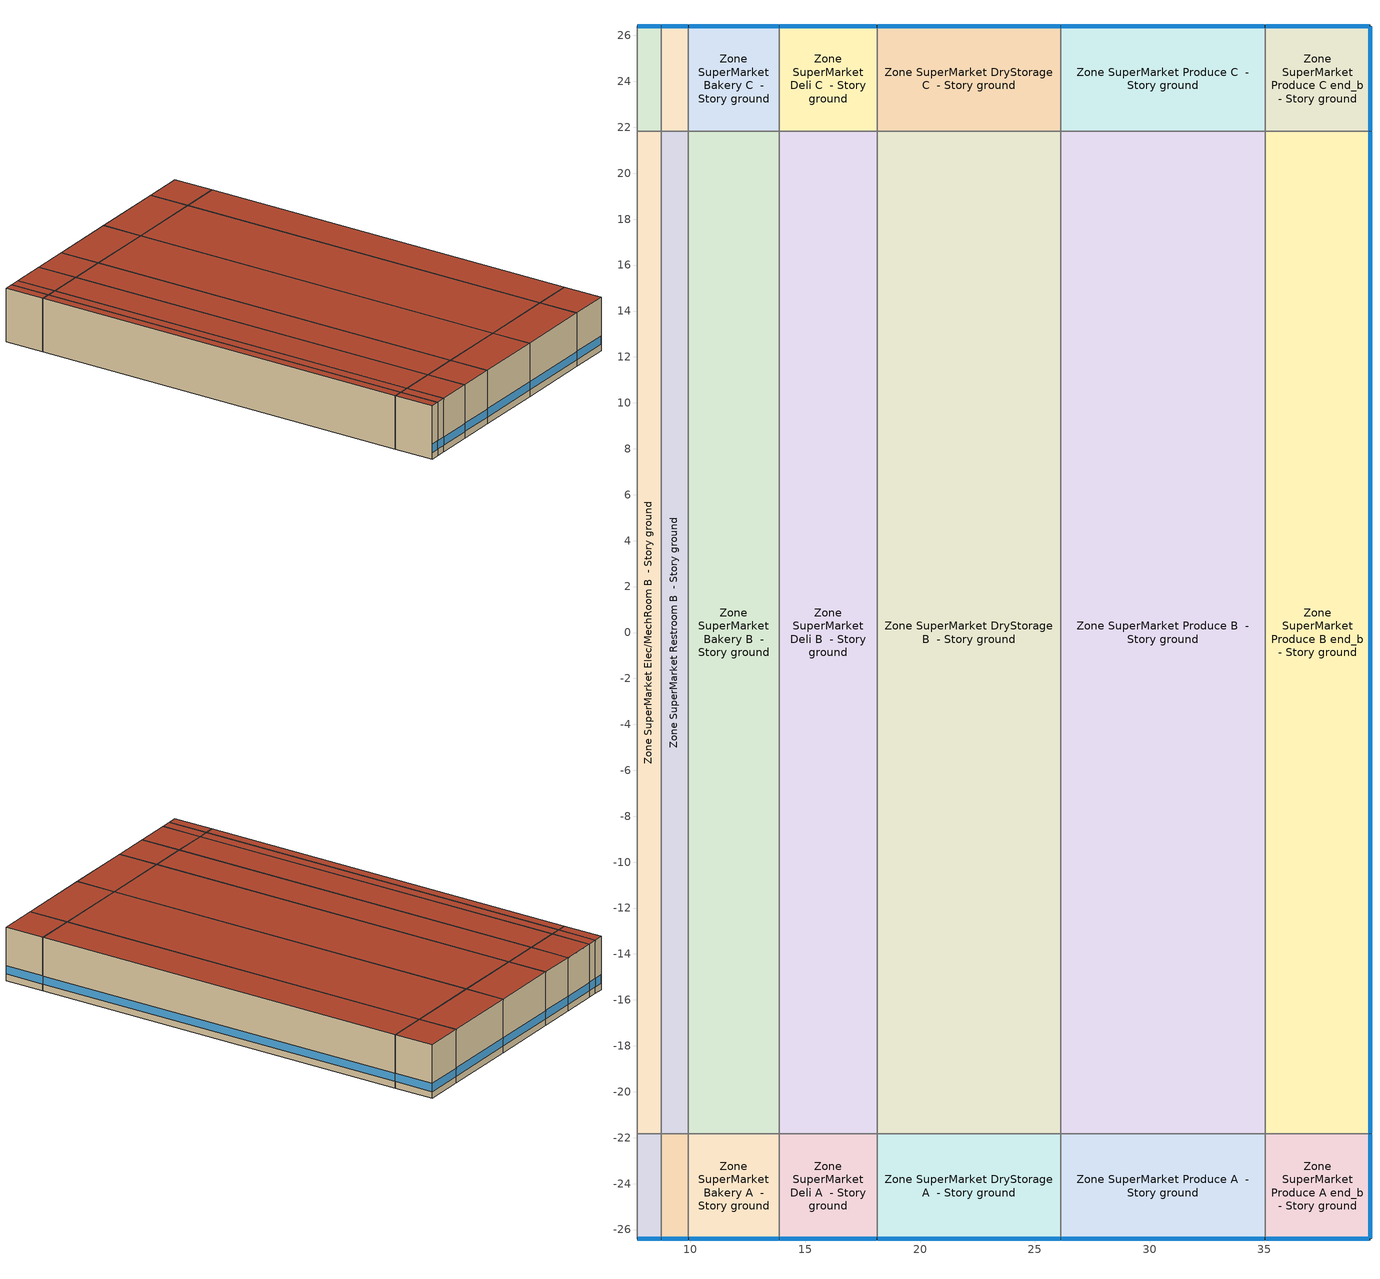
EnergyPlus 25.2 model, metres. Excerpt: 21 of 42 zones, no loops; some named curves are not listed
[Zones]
Zone SuperMarket Bakery A  - Story ground
 floor ground (Foundation F 0.9W/m*K Perim 3.96m Area 18.1m2): 9.91,-26.4 9.91,-21.82 13.87,-21.82 13.87,-26.4 z0
 wall outside (Typical Insulated Exterior Mass Wall R-11.11): 9.91,-26.4 13.87,-26.4 z0:6.1
 wall to Zone SuperMarket Restroom A  - Story ground (Typical Interior Wall): 9.91,-21.82 9.91,-26.4 z0:6.1
 wall to Zone SuperMarket Bakery B  - Story ground (Typical Interior Wall): 13.87,-21.82 9.91,-21.82 z0:6.1
 wall to Zone SuperMarket Deli A  - Story ground (Typical Interior Wall): 13.87,-26.4 13.87,-21.82 z0:6.1
 window (U 0.36 SHGC 0.38 Simple Glazing): 9.94,-26.4 13.85,-26.4 z0.76:1.69
 roof outside (Typical IEAD Roof R-31.25): 13.87,-26.4 13.87,-21.82 9.91,-21.82 9.91,-26.4 z6.1
Zone SuperMarket Bakery B  - Story ground
 floor ground (Foundation F 0.9W/m*K Perim 0.0m Area 172.83m2): 9.91,-21.82 9.91,21.82 13.87,21.82 13.87,-21.82 z0
 wall to Zone SuperMarket Restroom B  - Story ground (Typical Interior Wall): 9.91,21.82 9.91,-21.82 z0:6.1
 wall to Zone SuperMarket Bakery C  - Story ground (Typical Interior Wall): 13.87,21.82 9.91,21.82 z0:6.1
 wall to Zone SuperMarket Deli B  - Story ground (Typical Interior Wall): 13.87,-21.82 13.87,21.82 z0:6.1
 roof outside (Typical IEAD Roof R-31.25): 13.87,-21.82 13.87,21.82 9.91,21.82 9.91,-21.82 z6.1
Zone SuperMarket Bakery C  - Story ground
 floor ground (Foundation F 0.9W/m*K Perim 3.96m Area 18.1m2): 9.91,21.82 9.91,26.4 13.87,26.4 13.87,21.82 z0
 wall outside (Typical Insulated Exterior Mass Wall R-11.11): 13.87,26.4 9.91,26.4 z0:6.1
 wall to Zone SuperMarket Restroom C  - Story ground (Typical Interior Wall): 9.91,26.4 9.91,21.82 z0:6.1
 wall to Zone SuperMarket Deli C  - Story ground (Typical Interior Wall): 13.87,21.82 13.87,26.4 z0:6.1
 window (U 0.36 SHGC 0.38 Simple Glazing): 13.85,26.4 9.94,26.4 z0.76:1.69
 roof outside (Typical IEAD Roof R-31.25): 13.87,21.82 13.87,26.4 9.91,26.4 9.91,21.82 z6.1
Zone SuperMarket Deli A  - Story ground
 floor ground (Foundation F 0.9W/m*K Perim 4.25m Area 19.44m2): 13.87,-26.4 13.87,-21.82 18.13,-21.82 18.13,-26.4 z0
 wall outside (Typical Insulated Exterior Mass Wall R-11.11): 13.87,-26.4 18.13,-26.4 z0:6.1
 wall to Zone SuperMarket Deli B  - Story ground (Typical Interior Wall): 18.13,-21.82 13.87,-21.82 z0:6.1
 wall to Zone SuperMarket DryStorage A  - Story ground (Typical Interior Wall): 18.13,-26.4 18.13,-21.82 z0:6.1
 window (U 0.36 SHGC 0.38 Simple Glazing): 13.9,-26.4 18.1,-26.4 z0.76:1.69
 roof outside (Typical IEAD Roof R-31.25): 18.13,-26.4 18.13,-21.82 13.87,-21.82 13.87,-26.4 z6.1
Zone SuperMarket Deli B  - Story ground
 floor ground (Foundation F 0.9W/m*K Perim 0.0m Area 185.62m2): 13.87,-21.82 13.87,21.82 18.13,21.82 18.13,-21.82 z0
 wall to Zone SuperMarket Deli C  - Story ground (Typical Interior Wall): 18.13,21.82 13.87,21.82 z0:6.1
 wall to Zone SuperMarket DryStorage B  - Story ground (Typical Interior Wall): 18.13,-21.82 18.13,21.82 z0:6.1
 roof outside (Typical IEAD Roof R-31.25): 18.13,-21.82 18.13,21.82 13.87,21.82 13.87,-21.82 z6.1
Zone SuperMarket Deli C  - Story ground
 floor ground (Foundation F 0.9W/m*K Perim 4.25m Area 19.44m2): 13.87,21.82 13.87,26.4 18.13,26.4 18.13,21.82 z0
 wall outside (Typical Insulated Exterior Mass Wall R-11.11): 18.13,26.4 13.87,26.4 z0:6.1
 wall to Zone SuperMarket DryStorage C  - Story ground (Typical Interior Wall): 18.13,21.82 18.13,26.4 z0:6.1
 window (U 0.36 SHGC 0.38 Simple Glazing): 18.1,26.4 13.9,26.4 z0.76:1.69
 roof outside (Typical IEAD Roof R-31.25): 18.13,21.82 18.13,26.4 13.87,26.4 13.87,21.82 z6.1
Zone SuperMarket DryStorage A  - Story ground
 floor ground (Foundation F 0.9W/m*K Perim 8.0m Area 36.57m2): 18.13,-26.4 18.13,-21.82 26.12,-21.82 26.12,-26.4 z0
 wall outside (Typical Insulated Exterior Mass Wall R-11.11): 18.13,-26.4 26.12,-26.4 z0:6.1
 wall to Zone SuperMarket DryStorage B  - Story ground (Typical Interior Wall): 26.12,-21.82 18.13,-21.82 z0:6.1
 wall to Zone SuperMarket Produce A  - Story ground (Typical Interior Wall): 26.12,-26.4 26.12,-21.82 z0:6.1
 window (U 0.36 SHGC 0.38 Simple Glazing): 18.15,-26.4 26.1,-26.4 z0.76:1.68
 roof outside (Typical IEAD Roof R-31.25): 26.12,-26.4 26.12,-21.82 18.13,-21.82 18.13,-26.4 z6.1
Zone SuperMarket DryStorage B  - Story ground
 floor ground (Foundation F 0.9W/m*K Perim 0.0m Area 349.11m2): 18.13,-21.82 18.13,21.82 26.12,21.82 26.12,-21.82 z0
 wall to Zone SuperMarket DryStorage C  - Story ground (Typical Interior Wall): 26.12,21.82 18.13,21.82 z0:6.1
 wall to Zone SuperMarket Produce B  - Story ground (Typical Interior Wall): 26.12,-21.82 26.12,21.82 z0:6.1
 roof outside (Typical IEAD Roof R-31.25): 26.12,-21.82 26.12,21.82 18.13,21.82 18.13,-21.82 z6.1
Zone SuperMarket DryStorage C  - Story ground
 floor ground (Foundation F 0.9W/m*K Perim 8.0m Area 36.57m2): 18.13,21.82 18.13,26.4 26.12,26.4 26.12,21.82 z0
 wall outside (Typical Insulated Exterior Mass Wall R-11.11): 26.12,26.4 18.13,26.4 z0:6.1
 wall to Zone SuperMarket Produce C  - Story ground (Typical Interior Wall): 26.12,21.82 26.12,26.4 z0:6.1
 window (U 0.36 SHGC 0.38 Simple Glazing): 26.1,26.4 18.15,26.4 z0.76:1.68
 roof outside (Typical IEAD Roof R-31.25): 26.12,21.82 26.12,26.4 18.13,26.4 18.13,21.82 z6.1
Zone SuperMarket Elec/MechRoom A  - Story ground
 floor ground (Foundation F 0.9W/m*K Perim 1.05m Area 4.82m2): 7.67,-26.4 7.67,-21.82 8.73,-21.82 8.73,-26.4 z0
 wall outside (Typical Insulated Exterior Mass Wall R-11.11): 7.67,-26.4 8.73,-26.4 z0:6.1
 wall to Zone SuperMarket Corridor A  - Story ground (Typical Interior Wall): 7.67,-21.82 7.67,-26.4 z0:6.1
 wall to Zone SuperMarket Elec/MechRoom B  - Story ground (Typical Interior Wall): 8.73,-21.82 7.67,-21.82 z0:6.1
 wall to Zone SuperMarket Restroom A  - Story ground (Typical Interior Wall): 8.73,-26.4 8.73,-21.82 z0:6.1
 window (U 0.36 SHGC 0.38 Simple Glazing): 7.7,-26.4 8.7,-26.4 z0.76:1.72
 roof outside (Typical IEAD Roof R-31.25): 8.73,-26.4 8.73,-21.82 7.67,-21.82 7.67,-26.4 z6.1
Zone SuperMarket Elec/MechRoom B  - Story ground
 floor ground (Foundation F 0.9W/m*K Perim 0.0m Area 45.97m2): 7.67,-21.82 7.67,21.82 8.73,21.82 8.73,-21.82 z0
 wall to Zone SuperMarket Corridor B  - Story ground (Typical Interior Wall): 7.67,21.82 7.67,-21.82 z0:6.1
 wall to Zone SuperMarket Elec/MechRoom C  - Story ground (Typical Interior Wall): 8.73,21.82 7.67,21.82 z0:6.1
 wall to Zone SuperMarket Restroom B  - Story ground (Typical Interior Wall): 8.73,-21.82 8.73,21.82 z0:6.1
 roof outside (Typical IEAD Roof R-31.25): 8.73,-21.82 8.73,21.82 7.67,21.82 7.67,-21.82 z6.1
Zone SuperMarket Elec/MechRoom C  - Story ground
 floor ground (Foundation F 0.9W/m*K Perim 1.05m Area 4.82m2): 7.67,21.82 7.67,26.4 8.73,26.4 8.73,21.82 z0
 wall outside (Typical Insulated Exterior Mass Wall R-11.11): 8.73,26.4 7.67,26.4 z0:6.1
 wall to Zone SuperMarket Corridor C  - Story ground (Typical Interior Wall): 7.67,26.4 7.67,21.82 z0:6.1
 wall to Zone SuperMarket Restroom C  - Story ground (Typical Interior Wall): 8.73,21.82 8.73,26.4 z0:6.1
 window (U 0.36 SHGC 0.38 Simple Glazing): 8.7,26.4 7.7,26.4 z0.76:1.72
 roof outside (Typical IEAD Roof R-31.25): 8.73,21.82 8.73,26.4 7.67,26.4 7.67,21.82 z6.1
Zone SuperMarket Produce A  - Story ground
 floor ground (Foundation F 0.9W/m*K Perim 8.9m Area 40.68m2): 26.12,-26.4 26.12,-21.82 35.02,-21.82 35.02,-26.4 z0
 wall outside (Typical Insulated Exterior Mass Wall R-11.11): 26.12,-26.4 35.02,-26.4 z0:6.1
 wall to Zone SuperMarket Produce B  - Story ground (Typical Interior Wall): 35.02,-21.82 26.12,-21.82 z0:6.1
 wall to Zone SuperMarket Produce A end_b - Story ground (Typical Interior Wall): 35.02,-26.4 35.02,-21.82 z0:6.1
 window (U 0.36 SHGC 0.38 Simple Glazing): 26.15,-26.4 35,-26.4 z0.76:1.68
 roof outside (Typical IEAD Roof R-31.25): 35.02,-26.4 35.02,-21.82 26.12,-21.82 26.12,-26.4 z6.1
Zone SuperMarket Produce A end_b - Story ground
 floor ground (Foundation F 0.9W/m*K Perim 9.14m Area 20.9m2): 35.02,-26.4 35.02,-21.82 39.59,-21.82 39.59,-26.4 z0
 wall outside (Typical Insulated Exterior Mass Wall R-11.11): 35.02,-26.4 39.59,-26.4 39.59,-21.82 z0:6.1
 wall to Zone SuperMarket Produce B end_b - Story ground (Typical Interior Wall): 39.59,-21.82 35.02,-21.82 z0:6.1
 window (U 0.36 SHGC 0.38 Simple Glazing): 35.05,-26.4 39.57,-26.4 / 39.59,-26.37 39.59,-21.85 z0.76:1.69
 roof outside (Typical IEAD Roof R-31.25): 39.59,-26.4 39.59,-21.82 35.02,-21.82 35.02,-26.4 z6.1
Zone SuperMarket Produce B  - Story ground
 floor ground (Foundation F 0.9W/m*K Perim 0.0m Area 388.39m2): 26.12,-21.82 26.12,21.82 35.02,21.82 35.02,-21.82 z0
 wall to Zone SuperMarket Produce C  - Story ground (Typical Interior Wall): 35.02,21.82 26.12,21.82 z0:6.1
 wall to Zone SuperMarket Produce B end_b - Story ground (Typical Interior Wall): 35.02,-21.82 35.02,21.82 z0:6.1
 roof outside (Typical IEAD Roof R-31.25): 35.02,-21.82 35.02,21.82 26.12,21.82 26.12,-21.82 z6.1
Zone SuperMarket Produce B end_b - Story ground
 floor ground (Foundation F 0.9W/m*K Perim 43.65m Area 199.56m2): 35.02,-21.82 35.02,21.82 39.59,21.82 39.59,-21.82 z0
 wall outside (Typical Insulated Exterior Mass Wall R-11.11): 39.59,-21.82 39.59,21.82 z0:6.1
 wall to Zone SuperMarket Produce C end_b - Story ground (Typical Interior Wall): 39.59,21.82 35.02,21.82 z0:6.1
 window (U 0.36 SHGC 0.38 Simple Glazing): 39.59,-21.8 39.59,21.8 z0.76:1.68
 roof outside (Typical IEAD Roof R-31.25): 39.59,-21.82 39.59,21.82 35.02,21.82 35.02,-21.82 z6.1
Zone SuperMarket Produce C  - Story ground
 floor ground (Foundation F 0.9W/m*K Perim 8.9m Area 40.68m2): 26.12,21.82 26.12,26.4 35.02,26.4 35.02,21.82 z0
 wall outside (Typical Insulated Exterior Mass Wall R-11.11): 35.02,26.4 26.12,26.4 z0:6.1
 wall to Zone SuperMarket Produce C end_b - Story ground (Typical Interior Wall): 35.02,21.82 35.02,26.4 z0:6.1
 window (U 0.36 SHGC 0.38 Simple Glazing): 35,26.4 26.15,26.4 z0.76:1.68
 roof outside (Typical IEAD Roof R-31.25): 35.02,21.82 35.02,26.4 26.12,26.4 26.12,21.82 z6.1
Zone SuperMarket Produce C end_b - Story ground
 floor ground (Foundation F 0.9W/m*K Perim 9.14m Area 20.9m2): 35.02,21.82 35.02,26.4 39.59,26.4 39.59,21.82 z0
 wall outside (Typical Insulated Exterior Mass Wall R-11.11): 39.59,21.82 39.59,26.4 35.02,26.4 z0:6.1
 window (U 0.36 SHGC 0.38 Simple Glazing): 39.59,21.85 39.59,26.37 / 39.57,26.4 35.05,26.4 z0.76:1.69
 roof outside (Typical IEAD Roof R-31.25): 39.59,21.82 39.59,26.4 35.02,26.4 35.02,21.82 z6.1
Zone SuperMarket Restroom A  - Story ground
 floor ground (Foundation F 0.9W/m*K Perim 1.19m Area 5.43m2): 8.73,-26.4 8.73,-21.82 9.91,-21.82 9.91,-26.4 z0
 wall outside (Typical Insulated Exterior Mass Wall R-11.11): 8.73,-26.4 9.91,-26.4 z0:6.1
 wall to Zone SuperMarket Restroom B  - Story ground (Typical Interior Wall): 9.91,-21.82 8.73,-21.82 z0:6.1
 window (U 0.36 SHGC 0.38 Simple Glazing): 8.75,-26.4 9.89,-26.4 z0.76:1.72
 roof outside (Typical IEAD Roof R-31.25): 9.91,-26.4 9.91,-21.82 8.73,-21.82 8.73,-26.4 z6.1
Zone SuperMarket Restroom B  - Story ground
 floor ground (Foundation F 0.9W/m*K Perim 0.0m Area 51.85m2): 8.73,-21.82 8.73,21.82 9.91,21.82 9.91,-21.82 z0
 wall to Zone SuperMarket Restroom C  - Story ground (Typical Interior Wall): 9.91,21.82 8.73,21.82 z0:6.1
 roof outside (Typical IEAD Roof R-31.25): 9.91,-21.82 9.91,21.82 8.73,21.82 8.73,-21.82 z6.1
Zone SuperMarket Restroom C  - Story ground
 floor ground (Foundation F 0.9W/m*K Perim 1.19m Area 5.43m2): 8.73,21.82 8.73,26.4 9.91,26.4 9.91,21.82 z0
 wall outside (Typical Insulated Exterior Mass Wall R-11.11): 9.91,26.4 8.73,26.4 z0:6.1
 window (U 0.36 SHGC 0.38 Simple Glazing): 9.89,26.4 8.75,26.4 z0.76:1.72
 roof outside (Typical IEAD Roof R-31.25): 9.91,21.82 9.91,26.4 8.73,26.4 8.73,21.82 z6.1
[Building]
90.1-2019|SuperMarket
[Site:Location]
Boston Logan IntL Arpt_MA_USA: Latitude {deg}=42.37; Longitude {deg}=-71.02; Time Zone {hr}=-5; Elevation {m}=6
[Site:GroundTemperature:FCfactorMethod]
January Ground Temperature {C}=12.2; February Ground Temperature {C}=6.3; March Ground Temperature {C}=2.2; April Ground Temperature {C}=-3; May Ground Temperature {C}=-0.5; June Ground Temperature {C}=3.8; July Ground Temperature {C}=8.6; August Ground Temperature {C}=14.9; September Ground Temperature {C}=18.9; October Ground Temperature {C}=23.4; November Ground Temperature {C}=21.7; December Ground Temperature {C}=18.1
[Site:WaterMainsTemperature]
Calculation Method=Correlation; Annual Average Outdoor Air Temperature {C}=10.55; Maximum Difference In Monthly Average Outdoor Air Temperatures {deltaC}=26.4; Temperature Multiplier=1; Temperature Offset {deltaC}=0
[SizingPeriod:DesignDay] Day of Month=21; Dry-Bulb Temperature Range Modifier Type=DefaultMultipliers; Humidity Condition Type=Wetbulb; Barometric Pressure {Pa}=101253; Rain Indicator=No; Snow Indicator=No; Daylight Saving Time Indicator=No; Begin Environment Reset Mode=FullResetAtBeginEnvironment
Name | Month | Day Type | Maximum Dry-Bulb Temperature {C} | Daily Dry-Bulb Temperature Range {deltaC} | Wetbulb or DewPoint at Maximum Dry-Bulb {C} | Wind Speed {m/s} | Wind Direction {deg} | Solar Model Indicator | ASHRAE Clear Sky Optical Depth for Beam Irradiance (taub) | ASHRAE Clear Sky Optical Depth for Diffuse Irradiance (taud) | Sky Clearness
Boston Logan IntL Arpt Ann Clg .4% Condns DB=>MWB 1 | 7 | SummerDesignDay | 32.7 | 8.4 | 22.9 | 6.3 | 270 | ASHRAETau | 0.488 | 1.95
Boston Logan IntL Arpt Ann Clg .4% Condns WB=>MDB 1 | 7 | SummerDesignDay | 30.2 | 8.4 | 24.6 | 6.3 | 270 | ASHRAETau | 0.488 | 1.95
Boston Logan IntL Arpt Ann Htg 99.6% Condns DB 1 | 1 | WinterDesignDay | -13.6 | 0 | -13.6 | 7.2 | 320 | ASHRAEClearSky |  |  | 0
[Material] Thermal Absorptance=0.9
Name | Roughness | Thickness {m} | Conductivity {W/m-K} | Density {kg/m3} | Specific Heat {J/kg-K} | Solar Absorptance | Visible Absorptance
1/2IN Gypsum | Smooth | 0.0127 | 0.16 | 784.9 | 830 | 0.4 | 0.4
1IN Stucco | Smooth | 0.0253 | 0.6918 | 1858 | 837 | 0.7 | 0.92
8IN CONCRETE HW RefBldg | Rough | 0.2032 | 1.311 | 2240 | 836.8 | 0.7 | 0.7
G01 13mm gypsum board | Smooth | 0.0127 | 0.160031 | 800.001 | 1090.73 | 0.7 | 0.5
Metal Roof Surface | Smooth | 0.0008 | 45.28 | 7824 | 500 | 0.7 | 0.7
Roof Membrane | VeryRough | 0.0095 | 0.16 | 1121.29 | 1460 | 0.7 | 0.7
Std Wood 6inch | MediumSmooth | 0.15 | 0.12 | 540 | 1210 | 0.7 | 0.7
[Material:NoMass] Roughness=Smooth; Thermal Absorptance=0.9; Solar Absorptance=0.7; Visible Absorptance=0.7
Name | Thermal Resistance {m2-K/W}
Typical Insulation R-30.13 | 5.30668
Typical Insulation R-8.72 | 1.53614
[WindowMaterial:SimpleGlazingSystem]
U 0.36 SHGC 0.38 Simple Glazing: U-Factor {W/m2-K}=2.04417; Solar Heat Gain Coefficient=0.38; Visible Transmittance=0.81
[Construction]
InteriorFurnishings: Std Wood 6inch
Typical IEAD Roof R-31.25: Roof Membrane, Typical Insulation R-30.13, Metal Roof Surface
Typical Insulated Exterior Mass Wall R-11.11: 1IN Stucco, 8IN CONCRETE HW RefBldg, Typical Insulation R-8.72, 1/2IN Gypsum
Typical Interior Wall: G01 13mm gypsum board, G01 13mm gypsum board
U 0.36 SHGC 0.38 Simple Glazing: U 0.36 SHGC 0.38 Simple Glazing
[Construction:FfactorGroundFloor] F-Factor {W/m-K}=0.899982
Name | Area {m2} | PerimeterExposed {m}
Foundation F 0.9W/m*K Perim 0.0m Area 172.83m2 | 172.826 | 0
Foundation F 0.9W/m*K Perim 0.0m Area 185.62m2 | 185.616 | 0
Foundation F 0.9W/m*K Perim 0.0m Area 349.11m2 | 349.109 | 0
Foundation F 0.9W/m*K Perim 0.0m Area 388.39m2 | 388.393 | 0
Foundation F 0.9W/m*K Perim 0.0m Area 45.97m2 | 45.9718 | 0
Foundation F 0.9W/m*K Perim 0.0m Area 51.85m2 | 51.8479 | 0
Foundation F 0.9W/m*K Perim 1.05m Area 4.82m2 | 4.81532 | 1.05322
Foundation F 0.9W/m*K Perim 1.19m Area 5.43m2 | 5.43081 | 1.18784
Foundation F 0.9W/m*K Perim 3.96m Area 18.1m2 | 18.1027 | 3.95947
Foundation F 0.9W/m*K Perim 4.25m Area 19.44m2 | 19.4423 | 4.25247
Foundation F 0.9W/m*K Perim 43.65m Area 199.56m2 | 199.563 | 43.6489
Foundation F 0.9W/m*K Perim 8.0m Area 36.57m2 | 36.5674 | 7.99813
Foundation F 0.9W/m*K Perim 8.9m Area 40.68m2 | 40.6822 | 8.89811
Foundation F 0.9W/m*K Perim 9.14m Area 20.9m2 | 20.9032 | 9.144
[Zone] Multiplier=1; Part of Total Floor Area=Yes
Zone SuperMarket Bakery A  - Story ground; Zone SuperMarket Bakery B  - Story ground; Zone SuperMarket Bakery C  - Story ground; Zone SuperMarket Deli A  - Story ground; Zone SuperMarket Deli B  - Story ground; Zone SuperMarket Deli C  - Story ground; Zone SuperMarket DryStorage A  - Story ground; Zone SuperMarket DryStorage B  - Story ground; Zone SuperMarket DryStorage C  - Story ground; Zone SuperMarket Elec/MechRoom A  - Story ground; Zone SuperMarket Elec/MechRoom B  - Story ground; Zone SuperMarket Elec/MechRoom C  - Story ground; Zone SuperMarket Produce A  - Story ground; Zone SuperMarket Produce A end_b - Story ground; Zone SuperMarket Produce B  - Story ground; Zone SuperMarket Produce B end_b - Story ground; Zone SuperMarket Produce C  - Story ground; Zone SuperMarket Produce C end_b - Story ground; Zone SuperMarket Restroom A  - Story ground; Zone SuperMarket Restroom B  - Story ground; Zone SuperMarket Restroom C  - Story ground
[Space]
Name | Zone | Space Type
SuperMarket Bakery A  - Story ground | Zone SuperMarket Bakery A  - Story ground | SuperMarket Bakery - 90.1-2019
SuperMarket Bakery B  - Story ground | Zone SuperMarket Bakery B  - Story ground | SuperMarket Bakery - 90.1-2019
SuperMarket Bakery C  - Story ground | Zone SuperMarket Bakery C  - Story ground | SuperMarket Bakery - 90.1-2019
SuperMarket Deli A  - Story ground | Zone SuperMarket Deli A  - Story ground | SuperMarket Deli - 90.1-2019
SuperMarket Deli B  - Story ground | Zone SuperMarket Deli B  - Story ground | SuperMarket Deli - 90.1-2019
SuperMarket Deli C  - Story ground | Zone SuperMarket Deli C  - Story ground | SuperMarket Deli - 90.1-2019
SuperMarket DryStorage A  - Story ground | Zone SuperMarket DryStorage A  - Story ground | SuperMarket DryStorage - 90.1-2019
SuperMarket DryStorage B  - Story ground | Zone SuperMarket DryStorage B  - Story ground | SuperMarket DryStorage - 90.1-2019
SuperMarket DryStorage C  - Story ground | Zone SuperMarket DryStorage C  - Story ground | SuperMarket DryStorage - 90.1-2019
SuperMarket Elec/MechRoom A  - Story ground | Zone SuperMarket Elec/MechRoom A  - Story ground | SuperMarket Elec/MechRoom - 90.1-2019
SuperMarket Elec/MechRoom B  - Story ground | Zone SuperMarket Elec/MechRoom B  - Story ground | SuperMarket Elec/MechRoom - 90.1-2019
SuperMarket Elec/MechRoom C  - Story ground | Zone SuperMarket Elec/MechRoom C  - Story ground | SuperMarket Elec/MechRoom - 90.1-2019
SuperMarket Produce A  - Story ground | Zone SuperMarket Produce A  - Story ground | SuperMarket Produce - 90.1-2019
SuperMarket Produce A end_b - Story ground | Zone SuperMarket Produce A end_b - Story ground | SuperMarket Produce - 90.1-2019
SuperMarket Produce B  - Story ground | Zone SuperMarket Produce B  - Story ground | SuperMarket Produce - 90.1-2019
SuperMarket Produce B end_b - Story ground | Zone SuperMarket Produce B end_b - Story ground | SuperMarket Produce - 90.1-2019
SuperMarket Produce C  - Story ground | Zone SuperMarket Produce C  - Story ground | SuperMarket Produce - 90.1-2019
SuperMarket Produce C end_b - Story ground | Zone SuperMarket Produce C end_b - Story ground | SuperMarket Produce - 90.1-2019
SuperMarket Restroom A  - Story ground | Zone SuperMarket Restroom A  - Story ground | SuperMarket Restroom - 90.1-2019
SuperMarket Restroom B  - Story ground | Zone SuperMarket Restroom B  - Story ground | SuperMarket Restroom - 90.1-2019
SuperMarket Restroom C  - Story ground | Zone SuperMarket Restroom C  - Story ground | SuperMarket Restroom - 90.1-2019
[SpaceList]
SuperMarket Bakery - 90.1-2019: SuperMarket Bakery C  - Story ground, SuperMarket Bakery A  - Story ground, SuperMarket Bakery B  - Story ground
SuperMarket Deli - 90.1-2019: SuperMarket Deli A  - Story ground, SuperMarket Deli C  - Story ground, SuperMarket Deli B  - Story ground
SuperMarket DryStorage - 90.1-2019: SuperMarket DryStorage B  - Story ground, SuperMarket DryStorage C  - Story ground, SuperMarket DryStorage A  - Story ground
SuperMarket Elec/MechRoom - 90.1-2019: SuperMarket Elec/MechRoom B  - Story ground, SuperMarket Elec/MechRoom A  - Story ground, SuperMarket Elec/MechRoom C  - Story ground
SuperMarket Produce - 90.1-2019: SuperMarket Produce B end_b - Story ground, SuperMarket Produce A  - Story ground, SuperMarket Produce B  - Story ground, SuperMarket Produce A end_b - Story ground, SuperMarket Produce C  - Story ground, SuperMarket Produce C end_b - Story ground
SuperMarket Restroom - 90.1-2019: SuperMarket Restroom C  - Story ground, SuperMarket Restroom B  - Story ground, SuperMarket Restroom A  - Story ground
[Lights] Schedule=SuperMarket Bldg Light; Design Level Calculation Method=Watts/Area; Return Air Fraction=0; Fraction Radiant=0.7; Fraction Visible=0.2; Fraction Replaceable=1
Name | Zone or ZoneList or Space or SpaceList | Watts per Floor Area {W/m2}
SuperMarket Bakery Lights | SuperMarket Bakery - 90.1-2019 | 11.7327
SuperMarket Deli Lights | SuperMarket Deli - 90.1-2019 | 11.7327
SuperMarket DryStorage Lights | SuperMarket DryStorage - 90.1-2019 | 4.09029
SuperMarket Elec/MechRoom Lights | SuperMarket Elec/MechRoom - 90.1-2019 | 4.62848
SuperMarket Produce Lights | SuperMarket Produce - 90.1-2019 | 11.3021
SuperMarket Restroom Lights | SuperMarket Restroom - 90.1-2019 | 6.78126
[People] Number of People Schedule=SuperMarket Bldg Occ; Number of People Calculation Method=People/Area; Fraction Radiant=0.3; Activity Level Schedule=SuperMarket Activity; Work Efficiency Schedule=Work Efficiency Schedule; Clothing Insulation Calculation Method=ClothingInsulationSchedule; Clothing Insulation Schedule=Clothing Schedule; Air Velocity Schedule=Air Velocity Schedule; Thermal Comfort Model 1 Type=AdaptiveASH55
Name | Zone or ZoneList or Space or SpaceList | People per Floor Area {person/m2}
SuperMarket Bakery People | SuperMarket Bakery - 90.1-2019 | 0.0861113
SuperMarket Deli People | SuperMarket Deli - 90.1-2019 | 0.0861113
SuperMarket DryStorage People | SuperMarket DryStorage - 90.1-2019 | 0.0359515
SuperMarket Produce People | SuperMarket Produce - 90.1-2019 | 0.0861113
SuperMarket Restroom People | SuperMarket Restroom - 90.1-2019 | 0.0861113
[ElectricEquipment] Schedule=SuperMarket Bldg Equip New; Design Level Calculation Method=Watts/Area; Fraction Latent=0; Fraction Radiant=0.5; Fraction Lost=0
Name | Zone or ZoneList or Space or SpaceList | Watts per Floor Area {W/m2}
SuperMarket Bakery Elec Equip | SuperMarket Bakery - 90.1-2019 | 0.107639
SuperMarket Deli Elec Equip | SuperMarket Deli - 90.1-2019 | 8.93405
SuperMarket DryStorage Elec Equip | SuperMarket DryStorage - 90.1-2019 | 3.33681
SuperMarket Produce Elec Equip | SuperMarket Produce - 90.1-2019 | 0.538196
[GasEquipment] Schedule=SuperMarket Gas Equip New; Design Level Calculation Method=Watts/Area; Fraction Latent=0.1; Fraction Radiant=0.2; Fraction Lost=0.7
Name | Zone or ZoneList or Space or SpaceList | Power per Floor Area {W/m2}
SuperMarket Bakery Gas Equip | SuperMarket Bakery - 90.1-2019 | 26.9402
SuperMarket Deli Gas Equip | SuperMarket Deli - 90.1-2019 | 26.8771
[InternalMass] Construction=InteriorFurnishings
Name | Zone or ZoneList | Space or SpaceList | Surface Area {m2}
SuperMarket Bakery A  - Story ground Mass | Zone SuperMarket Bakery A  - Story ground | SuperMarket Bakery A  - Story ground | 36.2054
SuperMarket Bakery B  - Story ground Mass | Zone SuperMarket Bakery B  - Story ground | SuperMarket Bakery B  - Story ground | 345.653
SuperMarket Bakery C  - Story ground Mass | Zone SuperMarket Bakery C  - Story ground | SuperMarket Bakery C  - Story ground | 36.2054
SuperMarket Deli A  - Story ground Mass | Zone SuperMarket Deli A  - Story ground | SuperMarket Deli A  - Story ground | 38.8846
SuperMarket Deli B  - Story ground Mass | Zone SuperMarket Deli B  - Story ground | SuperMarket Deli B  - Story ground | 371.231
SuperMarket Deli C  - Story ground Mass | Zone SuperMarket Deli C  - Story ground | SuperMarket Deli C  - Story ground | 38.8846
SuperMarket DryStorage A  - Story ground Mass | Zone SuperMarket DryStorage A  - Story ground | SuperMarket DryStorage A  - Story ground | 73.1349
SuperMarket DryStorage B  - Story ground Mass | Zone SuperMarket DryStorage B  - Story ground | SuperMarket DryStorage B  - Story ground | 698.219
SuperMarket DryStorage C  - Story ground Mass | Zone SuperMarket DryStorage C  - Story ground | SuperMarket DryStorage C  - Story ground | 73.1349
SuperMarket Elec/MechRoom A  - Story ground Mass | Zone SuperMarket Elec/MechRoom A  - Story ground | SuperMarket Elec/MechRoom A  - Story ground | 9.63063
SuperMarket Elec/MechRoom B  - Story ground Mass | Zone SuperMarket Elec/MechRoom B  - Story ground | SuperMarket Elec/MechRoom B  - Story ground | 91.9437
SuperMarket Elec/MechRoom C  - Story ground Mass | Zone SuperMarket Elec/MechRoom C  - Story ground | SuperMarket Elec/MechRoom C  - Story ground | 9.63063
SuperMarket Produce A  - Story ground Mass | Zone SuperMarket Produce A  - Story ground | SuperMarket Produce A  - Story ground | 81.3643
SuperMarket Produce A end_b - Story ground Mass | Zone SuperMarket Produce A end_b - Story ground | SuperMarket Produce A end_b - Story ground | 41.8064
SuperMarket Produce B  - Story ground Mass | Zone SuperMarket Produce B  - Story ground | SuperMarket Produce B  - Story ground | 776.786
SuperMarket Produce B end_b - Story ground Mass | Zone SuperMarket Produce B end_b - Story ground | SuperMarket Produce B end_b - Story ground | 399.126
SuperMarket Produce C  - Story ground Mass | Zone SuperMarket Produce C  - Story ground | SuperMarket Produce C  - Story ground | 81.3643
SuperMarket Produce C end_b - Story ground Mass | Zone SuperMarket Produce C end_b - Story ground | SuperMarket Produce C end_b - Story ground | 41.8064
SuperMarket Restroom A  - Story ground Mass | Zone SuperMarket Restroom A  - Story ground | SuperMarket Restroom A  - Story ground | 10.8616
SuperMarket Restroom B  - Story ground Mass | Zone SuperMarket Restroom B  - Story ground | SuperMarket Restroom B  - Story ground | 103.696
SuperMarket Restroom C  - Story ground Mass | Zone SuperMarket Restroom C  - Story ground | SuperMarket Restroom C  - Story ground | 10.8616
[ZoneInfiltration:DesignFlowRate] Design Flow Rate Calculation Method=Flow/ExteriorArea; Flow Rate per Exterior Surface Area {m3/s-m2}=0.000570329; Velocity Term Coefficient=0; Density Basis=Outdoor
Name | Zone or ZoneList or Space or SpaceList | Schedule | Constant Term Coefficient | Temperature Term Coefficient | Velocity Squared Term Coefficient
SuperMarket Bakery A  - Story ground HVAC Off Infiltration | SuperMarket Bakery A  - Story ground | Infiltration HVAC Off Schedule | 0 | 0.01 | 0.0493
SuperMarket Bakery A  - Story ground HVAC On Infiltration | SuperMarket Bakery A  - Story ground | Infiltration HVAC On Schedule | -0.0441 | 0.0066 | 0.0376
SuperMarket Bakery B  - Story ground HVAC Off Infiltration | SuperMarket Bakery B  - Story ground | Infiltration HVAC Off Schedule | 0 | 0.01 | 0.0493
SuperMarket Bakery B  - Story ground HVAC On Infiltration | SuperMarket Bakery B  - Story ground | Infiltration HVAC On Schedule | -0.0441 | 0.0066 | 0.0376
SuperMarket Bakery C  - Story ground HVAC Off Infiltration | SuperMarket Bakery C  - Story ground | Infiltration HVAC Off Schedule | 0 | 0.01 | 0.0493
SuperMarket Bakery C  - Story ground HVAC On Infiltration | SuperMarket Bakery C  - Story ground | Infiltration HVAC On Schedule | -0.0441 | 0.0066 | 0.0376
SuperMarket Deli A  - Story ground HVAC Off Infiltration | SuperMarket Deli A  - Story ground | Infiltration HVAC Off Schedule | 0 | 0.01 | 0.0493
SuperMarket Deli A  - Story ground HVAC On Infiltration | SuperMarket Deli A  - Story ground | Infiltration HVAC On Schedule | -0.0441 | 0.0066 | 0.0376
SuperMarket Deli B  - Story ground HVAC Off Infiltration | SuperMarket Deli B  - Story ground | Infiltration HVAC Off Schedule | 0 | 0.01 | 0.0493
SuperMarket Deli B  - Story ground HVAC On Infiltration | SuperMarket Deli B  - Story ground | Infiltration HVAC On Schedule | -0.0441 | 0.0066 | 0.0376
SuperMarket Deli C  - Story ground HVAC Off Infiltration | SuperMarket Deli C  - Story ground | Infiltration HVAC Off Schedule | 0 | 0.01 | 0.0493
SuperMarket Deli C  - Story ground HVAC On Infiltration | SuperMarket Deli C  - Story ground | Infiltration HVAC On Schedule | -0.0441 | 0.0066 | 0.0376
SuperMarket DryStorage A  - Story ground HVAC Off Infiltration | SuperMarket DryStorage A  - Story ground | Infiltration HVAC Off Schedule | 0 | 0.01 | 0.0493
SuperMarket DryStorage A  - Story ground HVAC On Infiltration | SuperMarket DryStorage A  - Story ground | Infiltration HVAC On Schedule | -0.0441 | 0.0066 | 0.0376
SuperMarket DryStorage B  - Story ground HVAC Off Infiltration | SuperMarket DryStorage B  - Story ground | Infiltration HVAC Off Schedule | 0 | 0.01 | 0.0493
SuperMarket DryStorage B  - Story ground HVAC On Infiltration | SuperMarket DryStorage B  - Story ground | Infiltration HVAC On Schedule | -0.0441 | 0.0066 | 0.0376
SuperMarket DryStorage C  - Story ground HVAC Off Infiltration | SuperMarket DryStorage C  - Story ground | Infiltration HVAC Off Schedule | 0 | 0.01 | 0.0493
SuperMarket DryStorage C  - Story ground HVAC On Infiltration | SuperMarket DryStorage C  - Story ground | Infiltration HVAC On Schedule | -0.0441 | 0.0066 | 0.0376
SuperMarket Elec/MechRoom A  - Story ground HVAC Off Infiltration | SuperMarket Elec/MechRoom A  - Story ground | Infiltration HVAC Off Schedule | 0 | 0.01 | 0.0493
SuperMarket Elec/MechRoom A  - Story ground HVAC On Infiltration | SuperMarket Elec/MechRoom A  - Story ground | Infiltration HVAC On Schedule | -0.0441 | 0.0066 | 0.0376
SuperMarket Elec/MechRoom B  - Story ground HVAC Off Infiltration | SuperMarket Elec/MechRoom B  - Story ground | Infiltration HVAC Off Schedule | 0 | 0.01 | 0.0493
SuperMarket Elec/MechRoom B  - Story ground HVAC On Infiltration | SuperMarket Elec/MechRoom B  - Story ground | Infiltration HVAC On Schedule | -0.0441 | 0.0066 | 0.0376
SuperMarket Elec/MechRoom C  - Story ground HVAC Off Infiltration | SuperMarket Elec/MechRoom C  - Story ground | Infiltration HVAC Off Schedule | 0 | 0.01 | 0.0493
SuperMarket Elec/MechRoom C  - Story ground HVAC On Infiltration | SuperMarket Elec/MechRoom C  - Story ground | Infiltration HVAC On Schedule | -0.0441 | 0.0066 | 0.0376
SuperMarket Produce A  - Story ground HVAC Off Infiltration | SuperMarket Produce A  - Story ground | Infiltration HVAC Off Schedule | 0 | 0.01 | 0.0493
SuperMarket Produce A  - Story ground HVAC On Infiltration | SuperMarket Produce A  - Story ground | Infiltration HVAC On Schedule | -0.0441 | 0.0066 | 0.0376
SuperMarket Produce A end_b - Story ground HVAC Off Infiltration | SuperMarket Produce A end_b - Story ground | Infiltration HVAC Off Schedule | 0 | 0.01 | 0.0493
SuperMarket Produce A end_b - Story ground HVAC On Infiltration | SuperMarket Produce A end_b - Story ground | Infiltration HVAC On Schedule | -0.0441 | 0.0066 | 0.0376
SuperMarket Produce B  - Story ground HVAC Off Infiltration | SuperMarket Produce B  - Story ground | Infiltration HVAC Off Schedule | 0 | 0.01 | 0.0493
SuperMarket Produce B  - Story ground HVAC On Infiltration | SuperMarket Produce B  - Story ground | Infiltration HVAC On Schedule | -0.0441 | 0.0066 | 0.0376
SuperMarket Produce B end_b - Story ground HVAC Off Infiltration | SuperMarket Produce B end_b - Story ground | Infiltration HVAC Off Schedule | 0 | 0.01 | 0.0493
SuperMarket Produce B end_b - Story ground HVAC On Infiltration | SuperMarket Produce B end_b - Story ground | Infiltration HVAC On Schedule | -0.0441 | 0.0066 | 0.0376
SuperMarket Produce C  - Story ground HVAC Off Infiltration | SuperMarket Produce C  - Story ground | Infiltration HVAC Off Schedule | 0 | 0.01 | 0.0493
SuperMarket Produce C  - Story ground HVAC On Infiltration | SuperMarket Produce C  - Story ground | Infiltration HVAC On Schedule | -0.0441 | 0.0066 | 0.0376
SuperMarket Produce C end_b - Story ground HVAC Off Infiltration | SuperMarket Produce C end_b - Story ground | Infiltration HVAC Off Schedule | 0 | 0.01 | 0.0493
SuperMarket Produce C end_b - Story ground HVAC On Infiltration | SuperMarket Produce C end_b - Story ground | Infiltration HVAC On Schedule | -0.0441 | 0.0066 | 0.0376
SuperMarket Restroom A  - Story ground HVAC Off Infiltration | SuperMarket Restroom A  - Story ground | Infiltration HVAC Off Schedule | 0 | 0.01 | 0.0493
SuperMarket Restroom A  - Story ground HVAC On Infiltration | SuperMarket Restroom A  - Story ground | Infiltration HVAC On Schedule | -0.0441 | 0.0066 | 0.0376
SuperMarket Restroom B  - Story ground HVAC Off Infiltration | SuperMarket Restroom B  - Story ground | Infiltration HVAC Off Schedule | 0 | 0.01 | 0.0493
SuperMarket Restroom B  - Story ground HVAC On Infiltration | SuperMarket Restroom B  - Story ground | Infiltration HVAC On Schedule | -0.0441 | 0.0066 | 0.0376
SuperMarket Restroom C  - Story ground HVAC Off Infiltration | SuperMarket Restroom C  - Story ground | Infiltration HVAC Off Schedule | 0 | 0.01 | 0.0493
SuperMarket Restroom C  - Story ground HVAC On Infiltration | SuperMarket Restroom C  - Story ground | Infiltration HVAC On Schedule | -0.0441 | 0.0066 | 0.0376
[Exterior:Lights]
Name | Schedule | Design Level {W} | Control Option
Building Facades 0.15 W/ft^2 | Schedule Ruleset 1 | 2598.08 | ScheduleNameOnly
Main Entries 30.0 W/ft | Always On Discrete | 1080 | AstronomicalClock
Other Doors 20.0 W/ft | Always On Discrete | 1054.8 | AstronomicalClock
Parking Areas and Drives 0.04 W/ft^2 | Always On Discrete | 2615.42 | AstronomicalClock
[Refrigeration:CompressorList]
Name | Refrigeration Compressor Name 1 | Refrigeration Compressor Name 2 | Refrigeration Compressor Name 3 | Refrigeration Compressor Name 4 | Refrigeration Compressor Name 5 | Refrigeration Compressor Name 6 | Refrigeration Compressor Name 7 | Refrigeration Compressor Name 8 | Refrigeration Compressor Name 9 | Refrigeration Compressor Name 10 | Refrigeration Compressor Name 11 | Refrigeration Compressor Name 12 | Refrigeration Compressor Name 13 | Refrigeration Compressor Name 14 | Refrigeration Compressor Name 15
MT Refrigeration System Compressor List | MT Refrigeration System Compressor 1 | MT Refrigeration System Compressor 2 | MT Refrigeration System Compressor 3 | MT Refrigeration System Compressor 4 | MT Refrigeration System Compressor 5 | MT Refrigeration System Compressor 6
MT_Rack1 Compressor List | ADVANCED_MT_Rack1_Comp1 | ADVANCED_MT_Rack1_Comp2 | ADVANCED_MT_Rack1_Comp3 | ADVANCED_MT_Rack1_Comp4 | ADVANCED_MT_Rack1_Comp5 | ADVANCED_MT_Rack1_Comp6 | ADVANCED_MT_Rack1_Comp7 | ADVANCED_MT_Rack1_Comp8 | ADVANCED_MT_Rack1_Comp9 | ADVANCED_MT_Rack1_Comp10 | ADVANCED_MT_Rack1_Comp11 | ADVANCED_MT_Rack1_Comp12 | ADVANCED_MT_Rack1_Comp13 | ADVANCED_MT_Rack1_Comp14 | ADVANCED_MT_Rack1_Comp15
MT_Rack2 Compressor List | ADVANCED_MT_Rack2_Comp1 | ADVANCED_MT_Rack2_Comp2 | ADVANCED_MT_Rack2_Comp3 | ADVANCED_MT_Rack2_Comp4 | ADVANCED_MT_Rack2_Comp5 | ADVANCED_MT_Rack2_Comp6 | ADVANCED_MT_Rack2_Comp7 | ADVANCED_MT_Rack2_Comp8 | ADVANCED_MT_Rack2_Comp9 | ADVANCED_MT_Rack2_Comp10 | ADVANCED_MT_Rack2_Comp11 | ADVANCED_MT_Rack2_Comp12 | ADVANCED_MT_Rack2_Comp13 | ADVANCED_MT_Rack2_Comp14 | ADVANCED_MT_Rack2_Comp15
MT_Rack3 Compressor List | ADVANCED_MT_Rack3_Comp1 | ADVANCED_MT_Rack3_Comp2 | ADVANCED_MT_Rack3_Comp3 | ADVANCED_MT_Rack3_Comp4 | ADVANCED_MT_Rack3_Comp5 | ADVANCED_MT_Rack3_Comp6 | ADVANCED_MT_Rack3_Comp7 | ADVANCED_MT_Rack3_Comp8 | ADVANCED_MT_Rack3_Comp9 | ADVANCED_MT_Rack3_Comp10 | ADVANCED_MT_Rack3_Comp11 | ADVANCED_MT_Rack3_Comp12 | ADVANCED_MT_Rack3_Comp13 | ADVANCED_MT_Rack3_Comp14 | ADVANCED_MT_Rack3_Comp15
MT_Rack4 Compressor List | ADVANCED_MT_Rack4_Comp1 | ADVANCED_MT_Rack4_Comp2 | ADVANCED_MT_Rack4_Comp3 | ADVANCED_MT_Rack4_Comp4 | ADVANCED_MT_Rack4_Comp5 | ADVANCED_MT_Rack4_Comp6 | ADVANCED_MT_Rack4_Comp7 | ADVANCED_MT_Rack4_Comp8 | ADVANCED_MT_Rack4_Comp9 | ADVANCED_MT_Rack4_Comp10 | ADVANCED_MT_Rack4_Comp11 | ADVANCED_MT_Rack4_Comp12 | ADVANCED_MT_Rack4_Comp13 | ADVANCED_MT_Rack4_Comp14 | ADVANCED_MT_Rack4_Comp15
MT_Rack5 Compressor List | ADVANCED_MT_Rack5_Comp1 | ADVANCED_MT_Rack5_Comp2 | ADVANCED_MT_Rack5_Comp3 | ADVANCED_MT_Rack5_Comp4 | ADVANCED_MT_Rack5_Comp5 | ADVANCED_MT_Rack5_Comp6 | ADVANCED_MT_Rack5_Comp7 | ADVANCED_MT_Rack5_Comp8 | ADVANCED_MT_Rack5_Comp9 | ADVANCED_MT_Rack5_Comp10 | ADVANCED_MT_Rack5_Comp11 | ADVANCED_MT_Rack5_Comp12 | ADVANCED_MT_Rack5_Comp13 | ADVANCED_MT_Rack5_Comp14 | ADVANCED_MT_Rack5_Comp15
MT_Rack6 Compressor List | ADVANCED_MT_Rack6_Comp1 | ADVANCED_MT_Rack6_Comp2 | ADVANCED_MT_Rack6_Comp3 | ADVANCED_MT_Rack6_Comp4 | ADVANCED_MT_Rack6_Comp5 | ADVANCED_MT_Rack6_Comp6 | ADVANCED_MT_Rack6_Comp7 | ADVANCED_MT_Rack6_Comp8 | ADVANCED_MT_Rack6_Comp9 | ADVANCED_MT_Rack6_Comp10 | ADVANCED_MT_Rack6_Comp11 | ADVANCED_MT_Rack6_Comp12 | ADVANCED_MT_Rack6_Comp13 | ADVANCED_MT_Rack6_Comp14 | ADVANCED_MT_Rack6_Comp15
[Refrigeration:Compressor] Rated Return Gas Temperature {C}=18.3; Rated Subcooling {deltaC}=0; Mode of Operation=Subcritical
Name | Refrigeration Compressor Power Curve | Refrigeration Compressor Capacity Curve
LT Refrigeration System Compressor 1 | New_Low_Temp_Comp_Pwr_Curve | New_Low_Temp_Comp_Cap_Curve
LT Refrigeration System Compressor 2 | New_Low_Temp_Comp_Pwr_Curve 1 | New_Low_Temp_Comp_Cap_Curve 1
LT Refrigeration System Compressor 3 | New_Low_Temp_Comp_Pwr_Curve 2 | New_Low_Temp_Comp_Cap_Curve 2
ADVANCED_LT_Rack1_Comp1 | Refrigeration Compressor Power Curve 90 | Refrigeration Compressor Capacity Curve 90
ADVANCED_LT_Rack1_Comp2 | Refrigeration Compressor Power Curve 91 | Refrigeration Compressor Capacity Curve 91
ADVANCED_LT_Rack1_Comp3 | Refrigeration Compressor Power Curve 92 | Refrigeration Compressor Capacity Curve 92
ADVANCED_LT_Rack1_Comp4 | Refrigeration Compressor Power Curve 93 | Refrigeration Compressor Capacity Curve 93
ADVANCED_LT_Rack1_Comp5 | Refrigeration Compressor Power Curve 94 | Refrigeration Compressor Capacity Curve 94
ADVANCED_LT_Rack1_Comp6 | Refrigeration Compressor Power Curve 95 | Refrigeration Compressor Capacity Curve 95
ADVANCED_LT_Rack1_Comp7 | Refrigeration Compressor Power Curve 96 | Refrigeration Compressor Capacity Curve 96
ADVANCED_LT_Rack1_Comp8 | Refrigeration Compressor Power Curve 97 | Refrigeration Compressor Capacity Curve 97
ADVANCED_LT_Rack1_Comp9 | Refrigeration Compressor Power Curve 98 | Refrigeration Compressor Capacity Curve 98
[Schedule:Day:Interval]
SuperMarket Bldg Light Sun Day; SuperMarket Bldg Light Default; SuperMarket Bldg Light Sat Day: No, 05:00, 0.05, 06:00, 0.6, 22:00, 0.9, 23:00, 0.6, 24:00, 0.05
SuperMarket Bldg Light Summer Design Day; SuperMarket Bldg Occ Summer Design Day; Clothing Schedule Default Winter Clothes; SuperMarket Bldg Equip New Summer Design Day; Zone SuperMarket Sales B  - Story ground PSZ-AC Occ Sch Summer Design Day 1; Zone SuperMarket Sales B  - Story ground PSZ-AC Occ Sch Winter Design Day 1: No, 24:00, 1
SuperMarket Bldg Light Winter Design Day; SuperMarket Bldg Occ Winter Design Day; Work Efficiency Schedule Default; SuperMarket Bldg Equip New Winter Design Day; SuperMarket Gas Equip New Winter Design Day; Zone SuperMarket Sales B  - Story ground PSZ-AC Occ Sch Summer Design Day inverted 1; Zone SuperMarket Sales B  - Story ground PSZ-AC Occ Sch Winter Design Day inverted 1: No, 24:00, 0
SuperMarket Bldg Occ Sun Day: No, 05:00, 0, 06:00, 0.02, 07:00, 0.06, 08:00, 0.15, 09:00, 0.3, 10:00, 0.5, 11:00, 0.65, 12:00, 0.75, 13:00, 0.8, 14:00, 0.75, 15:00, 0.65, 16:00, 0.55, 17:00, 0.45, 18:00, 0.35, 19:00, 0.25, 20:00, 0.15, 21:00, 0.05, 22:00, 0.01, 24:00, 0
SuperMarket Bldg Occ Default: No, 05:00, 0, 06:00, 0.05, 07:00, 0.1, 08:00, 0.15, 09:00, 0.25, 10:00, 0.4, 11:00, 0.55, 12:00, 0.65, 13:00, 0.7, 14:00, 0.65, 15:00, 0.6, 16:00, 0.58, 17:00, 0.7, 18:00, 0.85, 19:00, 0.9, 20:00, 0.75, 21:00, 0.55, 22:00, 0.35, 23:00, 0.1, 24:00, 0
SuperMarket Bldg Occ Sat Day: No, 05:00, 0, 06:00, 0.03, 07:00, 0.08, 08:00, 0.2, 09:00, 0.35, 10:00, 0.55, 11:00, 0.7, 12:00, 0.8, 14:00, 0.85, 15:00, 0.8, 16:00, 0.75, 17:00, 0.7, 18:00, 0.65, 19:00, 0.55, 20:00, 0.4, 21:00, 0.25, 22:00, 0.1, 23:00, 0.02, 24:00, 0
SuperMarket Activity Default; SuperMarket Activity Summer Design Day; SuperMarket Activity Winter Design Day: No, 24:00, 120
Air Velocity Schedule Default: No, 24:00, 0.2
SuperMarket Bldg Equip New Sun Day: No, 10:00, 0.3, 12:00, 0.6, 17:00, 0.8, 18:00, 0.6, 22:00, 0.4, 24:00, 0.3
SuperMarket Bldg Equip New Default: No, 08:00, 0.4, 09:00, 0.7, 18:00, 0.9, 20:00, 0.8, 21:00, 0.7, 24:00, 0.4
SuperMarket Bldg Equip New Sat Day: No, 08:00, 0.3, 09:00, 0.5, 10:00, 0.8, 18:00, 0.9, 19:00, 0.7, 21:00, 0.5, 24:00, 0.3
SuperMarket Gas Equip New Sun Day; SuperMarket Gas Equip New Default; SuperMarket Gas Equip New Sat Day; SuperMarket Gas Equip New Summer Design Day: No, 03:00, 0.01, 06:00, 0.11, 07:00, 0.89, 08:00, 0.79, 10:00, 0.39, 11:00, 0.91, 13:00, 1, 24:00, 0.01
Schedule Day 103 inverted 1: No, 07:00, 1, 21:00, 0, 24:00, 1
Schedule Day 104 inverted 1: No, 08:00, 1, 19:00, 0, 24:00, 1
Schedule Day 11: No, 06:00, 0, 24:00, 1
Schedule Day 117: No, 08:00, 0, 19:00, 1, 24:00, 0
Schedule Day 118: No, 07:00, 0, 21:00, 1, 24:00, 0
Zone SuperMarket Sales B  - Story ground PSZ-AC Occ Sch Default 1: No, 08:00, 0, 22:00, 1, 24:00, 0
Zone SuperMarket Sales B  - Story ground PSZ-AC Occ Sch Default inverted: No, 08:00, 1, 22:00, 0, 24:00, 1
[Schedule:Week:Daily]
SuperMarket Bldg Light Week Rule - Jan1-Dec31: SuperMarket Bldg Light Sun Day, SuperMarket Bldg Light Default, SuperMarket Bldg Light Default, SuperMarket Bldg Light Default, SuperMarket Bldg Light Default, SuperMarket Bldg Light Default, SuperMarket Bldg Light Sat Day, SuperMarket Bldg Light Default, SuperMarket Bldg Light Summer Design Day, SuperMarket Bldg Light Winter Design Day, SuperMarket Bldg Light Default, SuperMarket Bldg Light Default
SuperMarket Bldg Occ Week Rule - Jan1-Dec31: SuperMarket Bldg Occ Sun Day, SuperMarket Bldg Occ Default, SuperMarket Bldg Occ Default, SuperMarket Bldg Occ Default, SuperMarket Bldg Occ Default, SuperMarket Bldg Occ Default, SuperMarket Bldg Occ Sat Day, SuperMarket Bldg Occ Default, SuperMarket Bldg Occ Summer Design Day, SuperMarket Bldg Occ Winter Design Day, SuperMarket Bldg Occ Default, SuperMarket Bldg Occ Default
SuperMarket Activity Week Rule - Jan1-Dec31: SuperMarket Activity Default, SuperMarket Activity Default, SuperMarket Activity Default, SuperMarket Activity Default, SuperMarket Activity Default, SuperMarket Activity Default, SuperMarket Activity Default, SuperMarket Activity Default, SuperMarket Activity Summer Design Day, SuperMarket Activity Winter Design Day, SuperMarket Activity Default, SuperMarket Activity Default
Work Efficiency Schedule Week Rule - Jan1-Dec31: Work Efficiency Schedule Default, Work Efficiency Schedule Default, Work Efficiency Schedule Default, Work Efficiency Schedule Default, Work Efficiency Schedule Default, Work Efficiency Schedule Default, Work Efficiency Schedule Default, Work Efficiency Schedule Default, Work Efficiency Schedule Default, Work Efficiency Schedule Default, Work Efficiency Schedule Default, Work Efficiency Schedule Default
Clothing Schedule Week Rule - Jan1-Dec31: Clothing Schedule Default Winter Clothes, Clothing Schedule Default Winter Clothes, Clothing Schedule Default Winter Clothes, Clothing Schedule Default Winter Clothes, Clothing Schedule Default Winter Clothes, Clothing Schedule Default Winter Clothes, Clothing Schedule Default Winter Clothes, Clothing Schedule Default Winter Clothes, Clothing Schedule Default Winter Clothes, Clothing Schedule Default Winter Clothes, Clothing Schedule Default Winter Clothes, Clothing Schedule Default Winter Clothes
Air Velocity Schedule Week Rule - Jan1-Dec31: Air Velocity Schedule Default, Air Velocity Schedule Default, Air Velocity Schedule Default, Air Velocity Schedule Default, Air Velocity Schedule Default, Air Velocity Schedule Default, Air Velocity Schedule Default, Air Velocity Schedule Default, Air Velocity Schedule Default, Air Velocity Schedule Default, Air Velocity Schedule Default, Air Velocity Schedule Default
SuperMarket Bldg Equip New Week Rule - Jan1-Dec31: SuperMarket Bldg Equip New Sun Day, SuperMarket Bldg Equip New Default, SuperMarket Bldg Equip New Default, SuperMarket Bldg Equip New Default, SuperMarket Bldg Equip New Default, SuperMarket Bldg Equip New Default, SuperMarket Bldg Equip New Sat Day, SuperMarket Bldg Equip New Default, SuperMarket Bldg Equip New Summer Design Day, SuperMarket Bldg Equip New Winter Design Day, SuperMarket Bldg Equip New Default, SuperMarket Bldg Equip New Default
SuperMarket Gas Equip New Week Rule - Jan1-Dec31: SuperMarket Gas Equip New Sun Day, SuperMarket Gas Equip New Default, SuperMarket Gas Equip New Default, SuperMarket Gas Equip New Default, SuperMarket Gas Equip New Default, SuperMarket Gas Equip New Default, SuperMarket Gas Equip New Sat Day, SuperMarket Gas Equip New Default, SuperMarket Gas Equip New Summer Design Day, SuperMarket Gas Equip New Winter Design Day, SuperMarket Gas Equip New Default, SuperMarket Gas Equip New Default
Infiltration HVAC Off Schedule Week Rule - Jan1-Dec31: Schedule Day 104 inverted 1, Zone SuperMarket Sales B  - Story ground PSZ-AC Occ Sch Default inverted, Zone SuperMarket Sales B  - Story ground PSZ-AC Occ Sch Default inverted, Zone SuperMarket Sales B  - Story ground PSZ-AC Occ Sch Default inverted, Zone SuperMarket Sales B  - Story ground PSZ-AC Occ Sch Default inverted, Zone SuperMarket Sales B  - Story ground PSZ-AC Occ Sch Default inverted, Schedule Day 103 inverted 1, Zone SuperMarket Sales B  - Story ground PSZ-AC Occ Sch Default inverted, Zone SuperMarket Sales B  - Story ground PSZ-AC Occ Sch Summer Design Day inverted 1, Zone SuperMarket Sales B  - Story ground PSZ-AC Occ Sch Winter Design Day inverted 1, Zone SuperMarket Sales B  - Story ground PSZ-AC Occ Sch Default inverted, Zone SuperMarket Sales B  - Story ground PSZ-AC Occ Sch Default inverted
Infiltration HVAC On Schedule Week Rule - Jan1-Dec31: Schedule Day 117, Zone SuperMarket Sales B  - Story ground PSZ-AC Occ Sch Default 1, Zone SuperMarket Sales B  - Story ground PSZ-AC Occ Sch Default 1, Zone SuperMarket Sales B  - Story ground PSZ-AC Occ Sch Default 1, Zone SuperMarket Sales B  - Story ground PSZ-AC Occ Sch Default 1, Zone SuperMarket Sales B  - Story ground PSZ-AC Occ Sch Default 1, Schedule Day 118, Zone SuperMarket Sales B  - Story ground PSZ-AC Occ Sch Default 1, Zone SuperMarket Sales B  - Story ground PSZ-AC Occ Sch Summer Design Day 1, Zone SuperMarket Sales B  - Story ground PSZ-AC Occ Sch Winter Design Day 1, Zone SuperMarket Sales B  - Story ground PSZ-AC Occ Sch Default 1, Zone SuperMarket Sales B  - Story ground PSZ-AC Occ Sch Default 1
Schedule Ruleset 1 Week Rule - Jan1-Dec31: Schedule Day 11, Schedule Day 11, Schedule Day 11, Schedule Day 11, Schedule Day 11, Schedule Day 11, Schedule Day 11, Schedule Day 11, Schedule Day 11, Schedule Day 11, Schedule Day 11, Schedule Day 11
[Schedule:Year]
SuperMarket Bldg Light: SuperMarket Bldg Light Week Rule - Jan1-Dec31, 1, 1, 12, 31
SuperMarket Bldg Occ: SuperMarket Bldg Occ Week Rule - Jan1-Dec31, 1, 1, 12, 31
SuperMarket Activity: SuperMarket Activity Week Rule - Jan1-Dec31, 1, 1, 12, 31
Work Efficiency Schedule: Work Efficiency Schedule Week Rule - Jan1-Dec31, 1, 1, 12, 31
Clothing Schedule: Clothing Schedule Week Rule - Jan1-Dec31, 1, 1, 12, 31
Air Velocity Schedule: Air Velocity Schedule Week Rule - Jan1-Dec31, 1, 1, 12, 31
SuperMarket Bldg Equip New: SuperMarket Bldg Equip New Week Rule - Jan1-Dec31, 1, 1, 12, 31
SuperMarket Gas Equip New: SuperMarket Gas Equip New Week Rule - Jan1-Dec31, 1, 1, 12, 31
Infiltration HVAC Off Schedule: Infiltration HVAC Off Schedule Week Rule - Jan1-Dec31, 1, 1, 12, 31
Infiltration HVAC On Schedule: Infiltration HVAC On Schedule Week Rule - Jan1-Dec31, 1, 1, 12, 31
Schedule Ruleset 1: Schedule Ruleset 1 Week Rule - Jan1-Dec31, 1, 1, 12, 31
[Schedule:Constant]
Always On Discrete: Hourly Value=1
